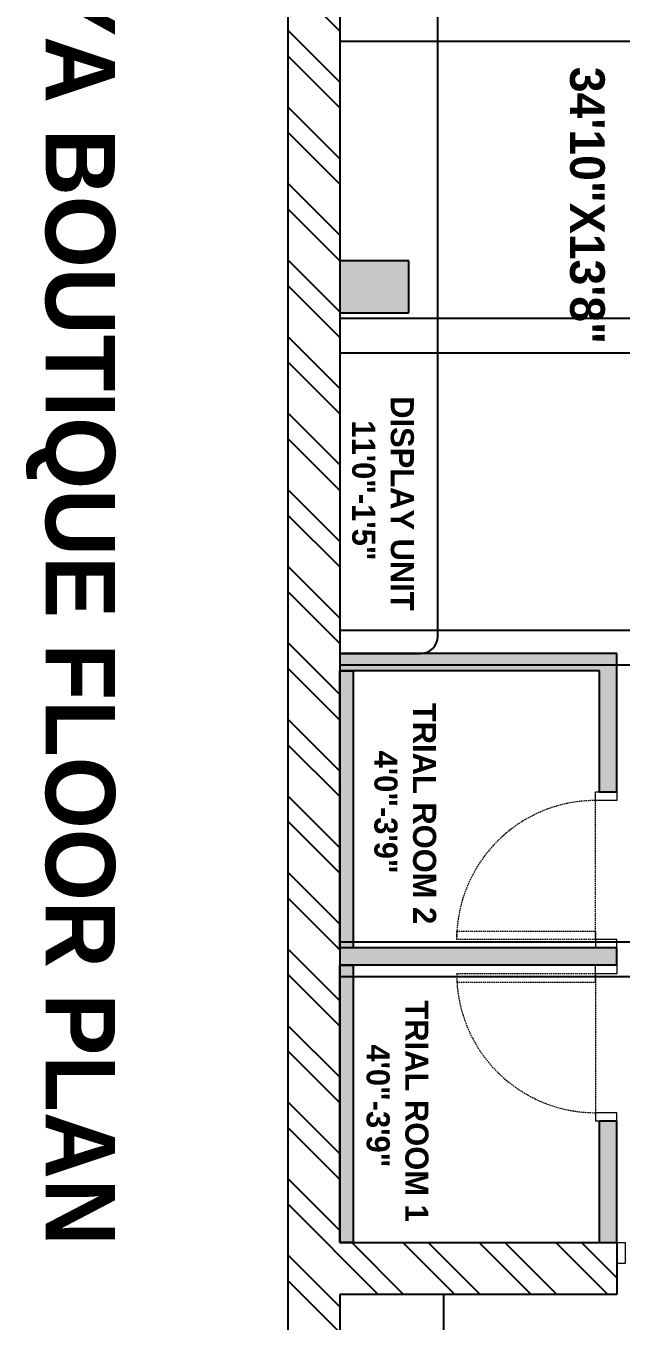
# Model space of a CAD drawing. Header units: inches. Extents: x 9636 to 21597, y -10243 to 557.
# Drawn here: x 18888.3 to 18991.4, y -1777.5 to -1553.1 of the extents above; entities that cross this region are included whole.
import ezdxf

# ---------------------------------------------------------------- set-up
doc = ezdxf.new("R2010")
doc.units = ezdxf.units.IN
doc.header["$MEASUREMENT"] = 0
doc.linetypes.add('DASHED2', pattern=[0.375, 0.25, -0.125])
doc.linetypes.add('HIDDEN', pattern=[0.375, 0.25, -0.125])
for name, color, linetype in [('A-Door-Frame', 1, 'Continuous'), ('A-Door-Swing', 8, 'HIDDEN'), ('IEL-HATCH-002', 7, 'Continuous')]:
    doc.layers.add(name, color=color, linetype=linetype)
doc.styles.add('MtXpl_Stylus_BT', font='')
doc.styles.get('MtXpl_Stylus_BT').set_extended_font_data('Stylus BT', bold=True)

# ---------------------------------------------------------------- blocks, each defined once
blk = doc.blocks.new('2r')
at = {"layer": 'IEL-HATCH-002', "true_color": 0x939598, "transparency": 33554687}
h = blk.add_hatch(color=252, dxfattribs=at)
h.dxf.hatch_style = 1
h.paths.add_polyline_path([(19441.99, -1601.39), (19432.99, -1601.39), (19432.99, -1613.39), (19441.99, -1613.39)])
h.paths.add_polyline_path([(19441.99, -1753.39), (19432.99, -1753.39), (19432.99, -1765.39), (19441.99, -1765.39)])
h = blk.add_hatch(color=252, dxfattribs=at)
h.dxf.hatch_style = 1
h.paths.add_polyline_path([(19503.99, -1720.39), (19500.99, -1720.39), (19500.99, -1765.39), (19503.99, -1765.39), (19503.99, -1763.04)])
h.paths.add_polyline_path([(19524.99, -1717.39), (19500.99, -1717.39), (19500.99, -1720.39), (19524.99, -1720.39)])
h.paths.add_polyline_path([(19602.99, -1717.39), (19581.99, -1717.39), (19581.99, -1720.39), (19602.99, -1720.39)])
h.paths.add_polyline_path([(19554.99, -1717.39), (19551.99, -1717.39), (19551.99, -1721.06), (19551.99, -1765.39), (19554.99, -1765.39)])
h = blk.add_hatch(color=252, dxfattribs=at)
h.dxf.hatch_style = 1
h.paths.add_polyline_path([(19554.99, -1765.39), (19602.99, -1765.39), (19602.99, -1763.04), (19554.99, -1763.04)])
h.paths.add_polyline_path([(19503.99, -1765.39), (19551.99, -1765.39), (19551.99, -1763.04), (19503.99, -1763.04)])
at = {"color": 252, "true_color": 0x939598}
for p, q in [((19524.99, -1717.39), (19500.99, -1717.39)), ((19500.99, -1717.39), (19500.99, -1765.39)), ((19524.99, -1717.39), (19524.99, -1720.39)), ((19554.99, -1717.39), (19551.99, -1717.39)), ((19551.99, -1717.39), (19551.99, -1765.39)), ((19554.99, -1717.39), (19554.99, -1765.39)), ((19602.99, -1717.39), (19581.99, -1717.39)), ((19581.99, -1717.39), (19581.99, -1720.39)), ((19602.99, -1765.39), (19602.99, -1717.39)), ((19602.99, -1717.39), (19611.99, -1717.39)), ((19611.99, -1717.39), (19611.99, -1765.39)), ((19524.99, -1720.39), (19503.99, -1720.39)), ((19503.99, -1720.39), (19503.99, -1765.39)), ((19602.99, -1720.39), (19581.99, -1720.39)), ((19611.99, -1747.39), (19759.99, -1747.39)), ((19497.99, -1748.39), (19371.84, -1748.39)), ((19500.99, -1765.39), (19500.99, -1751.39)), ((19441.99, -1753.39), (19432.99, -1753.39)), ((19432.99, -1753.39), (19432.99, -1765.39)), ((19441.99, -1765.39), (19441.99, -1753.39)), ((19503.99, -1765.39), (19503.99, -1763.04)), ((19503.99, -1763.04), (19551.99, -1763.04)), ((19551.99, -1763.04), (19551.99, -1765.39)), ((19554.99, -1765.39), (19554.99, -1763.04)), ((19554.99, -1763.04), (19602.99, -1763.04)), ((19602.99, -1763.04), (19602.99, -1765.39)), ((19226.99, -1765.39), (19602.99, -1765.39)), ((19432.99, -1765.39), (19441.99, -1765.39)), ((19551.99, -1765.39), (19503.99, -1765.39)), ((19602.99, -1765.39), (19554.99, -1765.39)), ((19611.99, -1765.39), (19777.99, -1765.39)), ((19226.99, -1774.39), (19786.99, -1774.39))]:
    blk.add_line(p, q, dxfattribs=at)
blk.add_arc((19497.99, -1751.39), 3, 0, 90, dxfattribs=at)
at = {"layer": 'A-Door-Frame', "color": 252, "lineweight": 5, "true_color": 0x939598}
for p, q in [((19524.99, -1717.39), (19524.99, -1721.06)), ((19551.99, -1717.39), (19551.99, -1721.06)), ((19554.99, -1717.39), (19554.99, -1721.06)), ((19581.99, -1717.39), (19581.99, -1721.06)), ((19602.99, -1717.39), (19606.66, -1717.39))]:
    blk.add_line(p, q, dxfattribs=at)
for points in [[(19602.99, -1717.39), (19602.99, -1715.92), (19606.66, -1715.92), (19606.66, -1717.39)], [(19524.99, -1717.39), (19526.46, -1717.39), (19526.46, -1721.06), (19524.99, -1721.06)], [(19551.99, -1717.39), (19550.52, -1717.39), (19550.52, -1721.06), (19551.99, -1721.06)], [(19554.99, -1717.39), (19556.46, -1717.39), (19556.46, -1721.06), (19554.99, -1721.06)], [(19581.99, -1717.39), (19580.52, -1717.39), (19580.52, -1721.06), (19581.99, -1721.06)]]:
    blk.add_lwpolyline(points, dxfattribs=at)
at = {"layer": 'A-Door-Swing', "color": 252, "linetype": 'DASHED2', "lineweight": 5, "true_color": 0x939598}
for p, q in [((19550.31, -1721.06), (19526.24, -1721.06)), ((19556.67, -1721.06), (19580.74, -1721.06))]:
    blk.add_line(p, q, dxfattribs=at)
for points in [[(19550.52, -1721.06), (19550.52, -1745.12), (19549.06, -1745.12), (19549.06, -1721.06)], [(19556.46, -1721.06), (19556.46, -1745.12), (19557.92, -1745.12), (19557.92, -1721.06)]]:
    blk.add_lwpolyline(points, close=True, dxfattribs=at)
for centre, start, end in [((19550.52, -1721.06), 180, 270), ((19556.46, -1721.06), 270, 0)]:
    blk.add_arc(centre, 24.07, start, end, dxfattribs=at)
at = {"layer": 'IEL-HATCH-002', "color": 252, "linetype": 'Continuous', "true_color": 0x939598, "transparency": 33554687}
for p, q in [((19602.99, -1723.53), (19609.13, -1717.39)), ((19602.99, -1727.95), (19611.99, -1718.95)), ((19602.99, -1736.79), (19611.99, -1727.79)), ((19602.99, -1741.21), (19611.99, -1732.21)), ((19602.99, -1750.05), (19611.99, -1741.05)), ((19602.99, -1754.47), (19611.99, -1745.47)), ((19602.99, -1763.31), (19611.99, -1754.31)), ((19596.33, -1774.39), (19611.99, -1758.73)), ((19384.19, -1774.39), (19393.19, -1765.39)), ((19393.03, -1774.39), (19402.03, -1765.39)), ((19397.45, -1774.39), (19406.45, -1765.39)), ((19406.29, -1774.39), (19415.29, -1765.39)), ((19410.71, -1774.39), (19419.71, -1765.39)), ((19419.55, -1774.39), (19428.55, -1765.39)), ((19423.97, -1774.39), (19432.97, -1765.39)), ((19432.81, -1774.39), (19441.81, -1765.39)), ((19437.23, -1774.39), (19446.23, -1765.39)), ((19446.07, -1774.39), (19455.07, -1765.39)), ((19450.49, -1774.39), (19459.49, -1765.39)), ((19459.32, -1774.39), (19468.32, -1765.39)), ((19463.74, -1774.39), (19472.74, -1765.39)), ((19472.58, -1774.39), (19481.58, -1765.39)), ((19477, -1774.39), (19486, -1765.39)), ((19485.84, -1774.39), (19494.84, -1765.39)), ((19490.26, -1774.39), (19499.26, -1765.39)), ((19499.1, -1774.39), (19508.1, -1765.39)), ((19503.52, -1774.39), (19512.52, -1765.39)), ((19512.36, -1774.39), (19521.36, -1765.39)), ((19516.78, -1774.39), (19525.78, -1765.39)), ((19525.62, -1774.39), (19534.62, -1765.39)), ((19530.03, -1774.39), (19539.03, -1765.39)), ((19538.87, -1774.39), (19547.87, -1765.39)), ((19543.29, -1774.39), (19552.29, -1765.39)), ((19552.13, -1774.39), (19561.13, -1765.39)), ((19556.55, -1774.39), (19565.55, -1765.39)), ((19565.39, -1774.39), (19574.39, -1765.39)), ((19569.81, -1774.39), (19578.81, -1765.39)), ((19578.65, -1774.39), (19587.65, -1765.39)), ((19583.07, -1774.39), (19592.07, -1765.39)), ((19591.91, -1774.39), (19600.91, -1765.39)), ((19605.16, -1774.39), (19614.16, -1765.39)), ((19609.58, -1774.39), (19618.58, -1765.39))]:
    blk.add_line(p, q, dxfattribs=at)
at = {"color": 252, "true_color": 0x939598, "style": 'MtXpl_Stylus_BT'}
for s, height, p in [('34\'10"X13\'8"', 6, (19399.37, -1725.48)), ('TRIAL ROOM 2', 4, (19509.54, -1752.68)), ('TRIAL ROOM 1', 4, (19561.07, -1754.02)), ('DISPLAY UNIT', 4, (19456.42, -1756.54)), ('4\'0"-3\'9"', 4, (19517.81, -1759.38)), ('4\'0"-3\'9"', 4, (19568.69, -1760.72)), ('11\'0"-1\'5"', 4, (19460.61, -1763.23)), ('ARYA BOUTIQUE FLOOR PLAN', 12, (19360.19, -1816.32))]:
    blk.add_text(s, height=height, rotation=0.0094, dxfattribs=at).set_placement(p)

msp = doc.modelspace()

# ---------------------------------------------------------------- linework, layer by layer
for p, q in [((19106.66, -1555.85), (18942.66, -1555.85)), ((19106.66, -1603.85), (18942.66, -1603.85)), ((19106.66, -1609.85), (18942.66, -1609.85)), ((19106.66, -1657.85), (18942.66, -1657.85)), ((19106.66, -1663.85), (18942.66, -1663.85)), ((19106.66, -1711.85), (18942.66, -1711.85)), ((19106.66, -1717.85), (18942.66, -1717.85))]:
    msp.add_line(p, q)

# ---------------------------------------------------------------- block references
at = {"rotation": 270}
msp.add_blockref('2r', (20708.04, 17839.14), dxfattribs=at)

doc.saveas('drawing.dxf')
